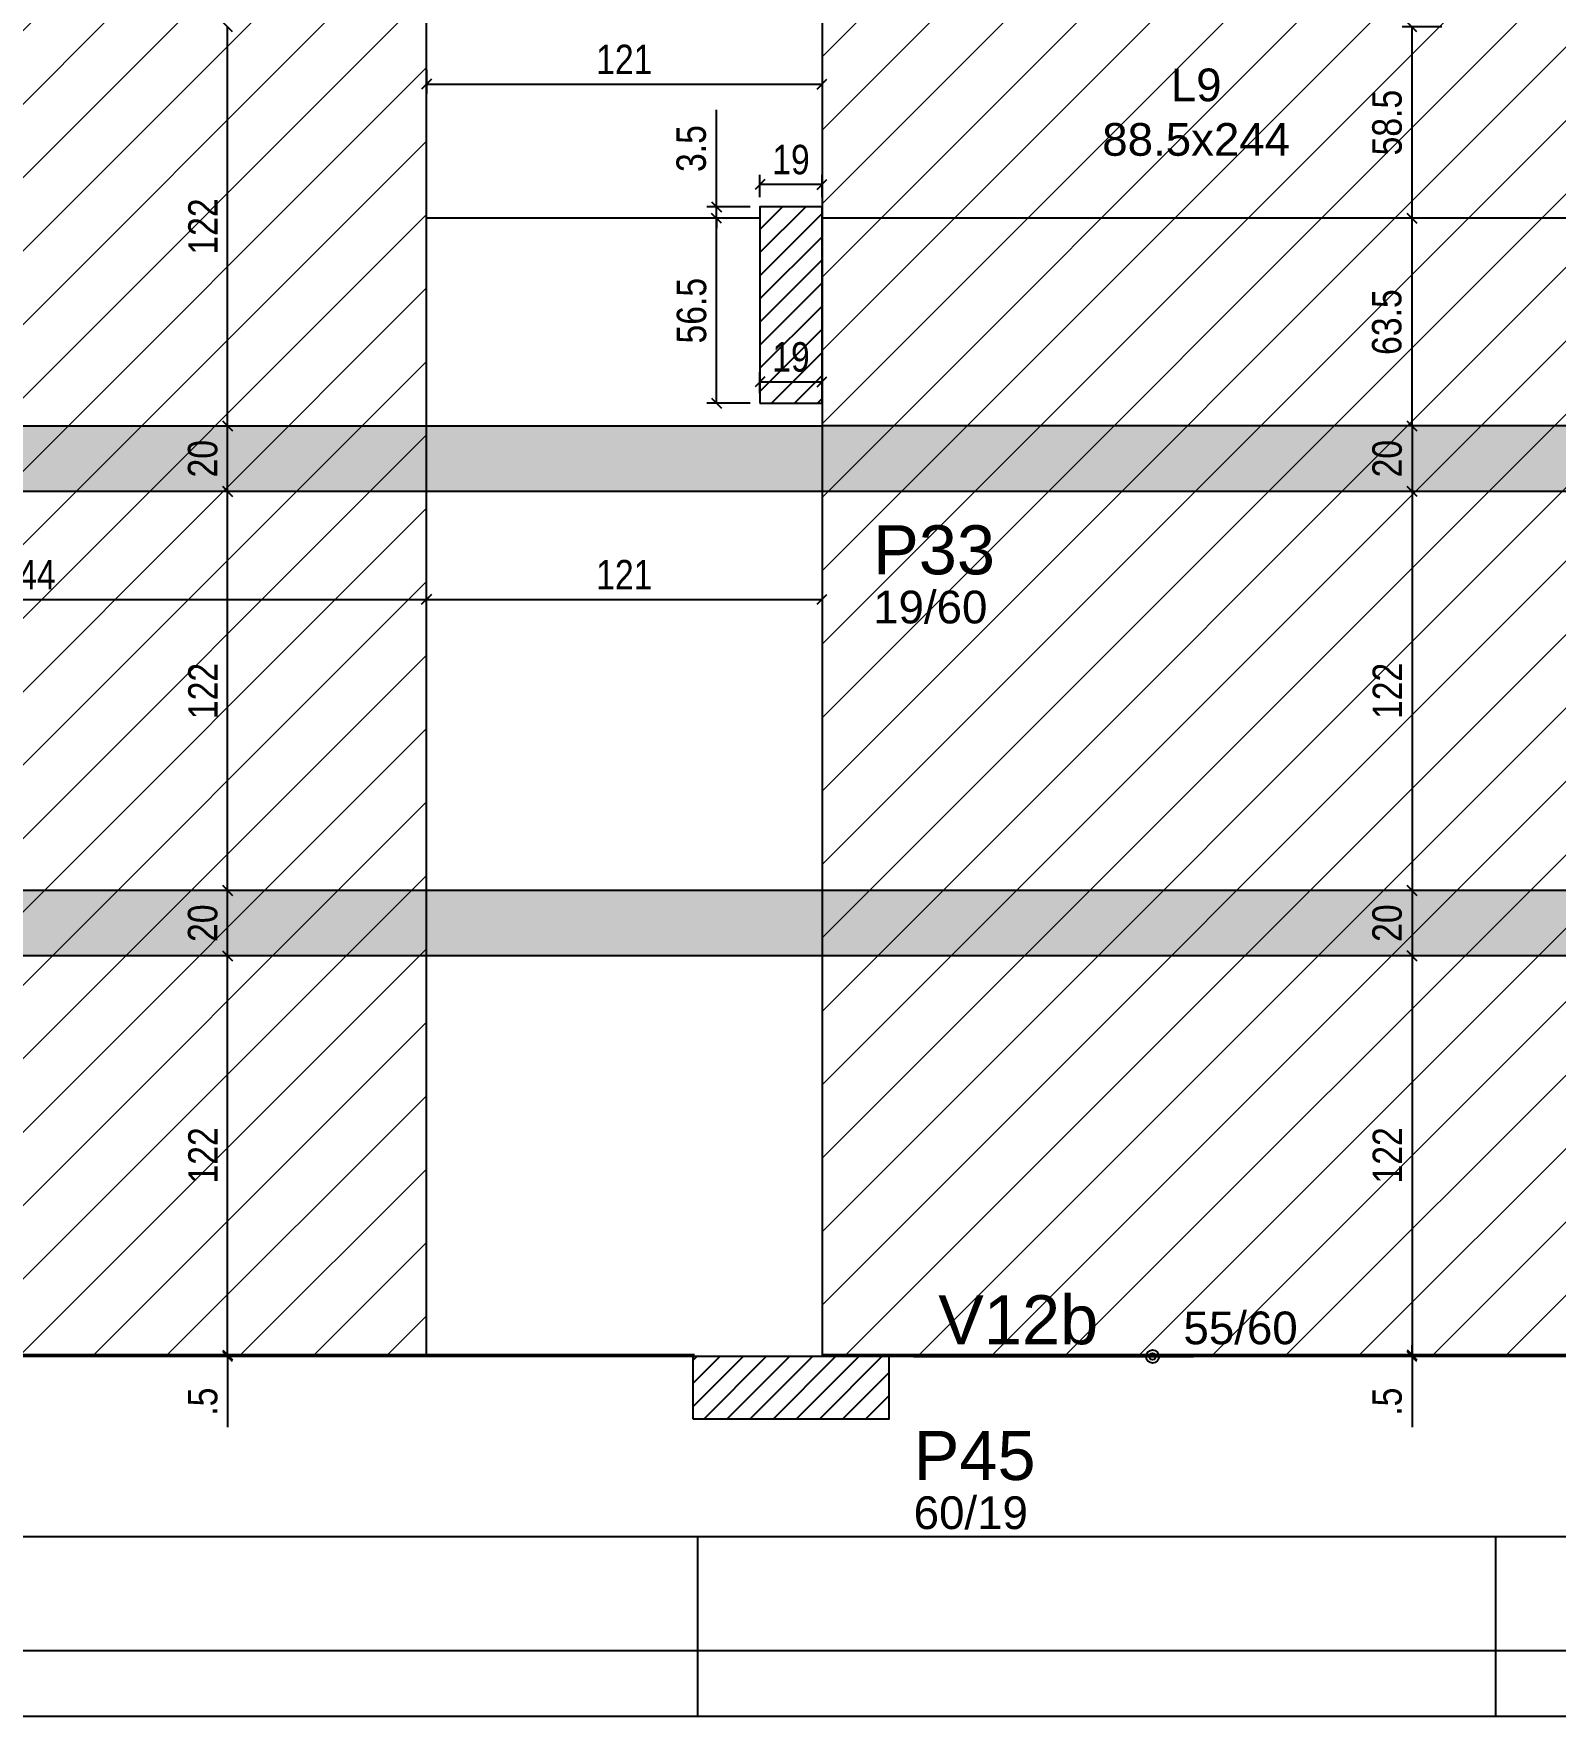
# Model space of a CAD drawing. Extents: x 2487 to 8815, y 325 to 3946.
# Drawn here: x 6057 to 6523, y 1935 to 2449 of the extents above; entities that cross this region are included whole.
import ezdxf

# ---------------------------------------------------------------- set-up
doc = ezdxf.new("R2010")
doc.units = 0
for name, color, linetype in [('1', 1, 'Continuous'), ('3', 3, 'Continuous'), ('4', 4, 'Continuous'), ('6', 6, 'Continuous'), ('AUX00', 7, 'Continuous'), ('COTA', 241, 'Continuous'), ('Painéis', 200, 'Continuous'), ('Pilares', 5, 'Continuous')]:
    doc.layers.add(name, color=color, linetype=linetype)
doc.layers.add('Hachura', color=251, linetype='Continuous', lineweight=9)
doc.layers.add('REAPROVEITAMENTO', color=251, linetype='Continuous', lineweight=9)
doc.styles.add('COTA TECNICA-50', font='techl___.ttf', dxfattribs={"height": 9})
doc.styles.get("Standard").update_dxf_attribs({"font": 'arial.ttf'})
doc.dimstyles.new('COTA PAINEL-50', dxfattribs={"dimtxt": 9, "dimasz": 3, "dimexe": 3, "dimexo": 3, "dimgap": 3, "dimtad": 1, "dimdec": 1, "dimzin": 12, "dimdsep": 46, "dimtxsty": 'COTA TECNICA-50', "dimblk1": 'OBLIQUE', "dimblk2": 'OBLIQUE', "dimsah": 1, "dimcen": 0.9, "dimclrd": 4, "dimclre": 4, "dimclrt": 240, "dimadec": 1, "dimazin": 3, "dimtfac": 1, "dimtdec": 1, "dimtmove": 0, "dimatfit": 3, "dimfxl": 1, "dimtolj": 1, "dimtzin": 12, "dimarcsym": 0})

# ---------------------------------------------------------------- blocks, each defined once
blk = doc.blocks.new('_Oblique')
at = {"color": 0, "linetype": 'ByBlock', "lineweight": -2}
blk.add_line((-0.5, -0.5), (0.5, 0.5), dxfattribs=at)
blk = doc.blocks.new('*D140')
at = {"layer": 'COTA', "color": 4, "lineweight": -2, "transparency": 16777216}
blk.add_line((6116.82, 2045.49), (6116.82, 2167.49), dxfattribs=at)
at = {"layer": 'Defpoints', "color": 0, "transparency": 16777216}
for p in [(6116.82, 2167.49), (6116.82, 2167.49), (6116.82, 2045.49)]:
    blk.add_point(p, dxfattribs=at)
at = {"layer": 'COTA', "color": 4, "lineweight": -2, "transparency": 16777216, "xscale": 3, "yscale": 3, "zscale": 3}
for p, rotation in [((6116.82, 2167.49), 90), ((6116.82, 2045.49), 270)]:
    blk.add_blockref('_Oblique', p, dxfattribs=dict(at, rotation=rotation))
at = {"layer": 'COTA', "color": 240, "transparency": 16777216, "insert": (6109.27, 2106.49), "char_height": 9, "attachment_point": 5, "rotation": 90, "style": 'COTA TECNICA-50'}
blk.add_mtext('\\A1;122', dxfattribs=at)
blk = doc.blocks.new('*D141')
at = {"layer": 'COTA', "color": 4, "lineweight": -2, "transparency": 16777216}
blk.add_line((6116.82, 2167.49), (6116.82, 2187.49), dxfattribs=at)
at = {"layer": 'Defpoints', "color": 0, "transparency": 16777216}
for p in [(6116.82, 2187.49), (6116.82, 2187.49), (6116.82, 2167.49)]:
    blk.add_point(p, dxfattribs=at)
at = {"layer": 'COTA', "color": 4, "lineweight": -2, "transparency": 16777216, "xscale": 3, "yscale": 3, "zscale": 3}
for p, rotation in [((6116.82, 2187.49), 90), ((6116.82, 2167.49), 270)]:
    blk.add_blockref('_Oblique', p, dxfattribs=dict(at, rotation=rotation))
at = {"layer": 'COTA', "color": 240, "transparency": 16777216, "insert": (6109.23, 2177.49), "char_height": 9, "attachment_point": 5, "rotation": 90, "style": 'COTA TECNICA-50'}
blk.add_mtext('\\A1;20', dxfattribs=at)
blk = doc.blocks.new('*D142')
at = {"layer": 'COTA', "color": 4, "lineweight": -2, "transparency": 16777216}
blk.add_line((6116.82, 2187.49), (6116.82, 2309.49), dxfattribs=at)
at = {"layer": 'Defpoints', "color": 0, "transparency": 16777216}
for p in [(6116.82, 2309.49), (6116.82, 2309.49), (6116.82, 2187.49)]:
    blk.add_point(p, dxfattribs=at)
at = {"layer": 'COTA', "color": 4, "lineweight": -2, "transparency": 16777216, "xscale": 3, "yscale": 3, "zscale": 3}
for p, rotation in [((6116.82, 2309.49), 90), ((6116.82, 2187.49), 270)]:
    blk.add_blockref('_Oblique', p, dxfattribs=dict(at, rotation=rotation))
at = {"layer": 'COTA', "color": 240, "transparency": 16777216, "insert": (6109.27, 2248.49), "char_height": 9, "attachment_point": 5, "rotation": 90, "style": 'COTA TECNICA-50'}
blk.add_mtext('\\A1;122', dxfattribs=at)
blk = doc.blocks.new('*D143')
at = {"layer": 'COTA', "color": 4, "lineweight": -2, "transparency": 16777216}
blk.add_line((6116.82, 2309.49), (6116.82, 2329.49), dxfattribs=at)
at = {"layer": 'Defpoints', "color": 0, "transparency": 16777216}
for p in [(6116.82, 2329.49), (6116.82, 2329.49), (6116.82, 2309.49)]:
    blk.add_point(p, dxfattribs=at)
at = {"layer": 'COTA', "color": 4, "lineweight": -2, "transparency": 16777216, "xscale": 3, "yscale": 3, "zscale": 3}
for p, rotation in [((6116.82, 2329.49), 90), ((6116.82, 2309.49), 270)]:
    blk.add_blockref('_Oblique', p, dxfattribs=dict(at, rotation=rotation))
at = {"layer": 'COTA', "color": 240, "transparency": 16777216, "insert": (6109.23, 2319.49), "char_height": 9, "attachment_point": 5, "rotation": 90, "style": 'COTA TECNICA-50'}
blk.add_mtext('\\A1;20', dxfattribs=at)
blk = doc.blocks.new('*D110')
at = {"layer": 'COTA', "color": 4, "lineweight": -2, "transparency": 16777216}
blk.add_line((6116.82, 2329.49), (6116.82, 2451.49), dxfattribs=at)
at = {"layer": 'Defpoints', "color": 0, "transparency": 16777216}
for p in [(6116.82, 2451.49), (6116.82, 2451.49), (6116.82, 2329.49)]:
    blk.add_point(p, dxfattribs=at)
at = {"layer": 'COTA', "color": 4, "lineweight": -2, "transparency": 16777216, "xscale": 3, "yscale": 3, "zscale": 3}
for p, rotation in [((6116.82, 2451.49), 90), ((6116.82, 2329.49), 270)]:
    blk.add_blockref('_Oblique', p, dxfattribs=dict(at, rotation=rotation))
at = {"layer": 'COTA', "color": 240, "transparency": 16777216, "insert": (6109.27, 2390.49), "char_height": 9, "attachment_point": 5, "rotation": 90, "style": 'COTA TECNICA-50'}
blk.add_mtext('\\A1;122', dxfattribs=at)
blk = doc.blocks.new('*D338')
at = {"layer": 'COTA', "color": 4, "lineweight": -2, "transparency": 16777216}
for p, q in [((6177.62, 2262.69), (6177.62, 2279.49)), ((5933.62, 2276.49), (6177.62, 2276.49))]:
    blk.add_line(p, q, dxfattribs=at)
at = {"layer": 'Defpoints', "color": 0, "transparency": 16777216}
for p in [(5933.62, 2276.49), (6177.62, 2276.49), (6177.62, 2259.69)]:
    blk.add_point(p, dxfattribs=at)
at = {"layer": 'COTA', "color": 4, "lineweight": -2, "transparency": 16777216, "xscale": 3, "yscale": 3, "zscale": 3, "rotation": 180}
blk.add_blockref('_Oblique', (5933.62, 2276.49), dxfattribs=at)
at = {"layer": 'COTA', "color": 4, "lineweight": -2, "transparency": 16777216, "xscale": 3, "yscale": 3, "zscale": 3}
blk.add_blockref('_Oblique', (6177.62, 2276.49), dxfattribs=at)
at = {"layer": 'COTA', "color": 240, "transparency": 16777216, "insert": (6055.62, 2284.06), "char_height": 9, "attachment_point": 5, "style": 'COTA TECNICA-50'}
blk.add_mtext('\\A1;244', dxfattribs=at)
blk = doc.blocks.new('*D116')
at = {"layer": 'COTA', "color": 4, "lineweight": -2, "transparency": 16777216}
blk.add_line((6177.62, 2276.49), (6298.61, 2276.49), dxfattribs=at)
at = {"layer": 'Defpoints', "color": 0, "transparency": 16777216}
for p in [(6177.62, 2276.49), (6298.61, 2276.49), (6298.61, 2276.49)]:
    blk.add_point(p, dxfattribs=at)
at = {"layer": 'COTA', "color": 4, "lineweight": -2, "transparency": 16777216, "xscale": 3, "yscale": 3, "zscale": 3, "rotation": 180}
blk.add_blockref('_Oblique', (6177.62, 2276.49), dxfattribs=at)
at = {"layer": 'COTA', "color": 4, "lineweight": -2, "transparency": 16777216, "xscale": 3, "yscale": 3, "zscale": 3}
blk.add_blockref('_Oblique', (6298.61, 2276.49), dxfattribs=at)
at = {"layer": 'COTA', "color": 240, "transparency": 16777216, "insert": (6238.12, 2284.05), "char_height": 9, "attachment_point": 5, "style": 'COTA TECNICA-50'}
blk.add_mtext('\\A1;121', dxfattribs=at)
blk = doc.blocks.new('*D120')
at = {"layer": 'COTA', "color": 4, "lineweight": -2, "transparency": 16777216}
for p, q in [((6177.62, 2438.36), (6177.62, 2431.03)), ((6177.62, 2434.03), (6298.61, 2434.03)), ((6298.61, 2438.36), (6298.61, 2431.03))]:
    blk.add_line(p, q, dxfattribs=at)
at = {"layer": 'Defpoints', "color": 0, "transparency": 16777216}
for p in [(6177.62, 2441.36), (6298.61, 2441.36), (6298.61, 2434.03)]:
    blk.add_point(p, dxfattribs=at)
at = {"layer": 'COTA', "color": 4, "lineweight": -2, "transparency": 16777216, "xscale": 3, "yscale": 3, "zscale": 3, "rotation": 180}
blk.add_blockref('_Oblique', (6177.62, 2434.03), dxfattribs=at)
at = {"layer": 'COTA', "color": 4, "lineweight": -2, "transparency": 16777216, "xscale": 3, "yscale": 3, "zscale": 3}
blk.add_blockref('_Oblique', (6298.61, 2434.03), dxfattribs=at)
at = {"layer": 'COTA', "color": 240, "transparency": 16777216, "insert": (6238.12, 2441.58), "char_height": 9, "attachment_point": 5, "style": 'COTA TECNICA-50'}
blk.add_mtext('\\A1;121', dxfattribs=at)
blk = doc.blocks.new('*D339')
at = {"layer": 'COTA', "color": 4, "lineweight": -2, "transparency": 16777216}
for p, q in [((6266.33, 2396.5), (6266.33, 2426.15)), ((6276.61, 2396.5), (6263.33, 2396.5)), ((6276.61, 2393.01), (6263.33, 2393.01)), ((6266.33, 2393.01), (6266.33, 2396.5)), ((6266.33, 2393.01), (6266.33, 2390.01))]:
    blk.add_line(p, q, dxfattribs=at)
at = {"layer": 'Defpoints', "color": 0, "transparency": 16777216}
for p in [(6266.33, 2396.5), (6279.61, 2396.5), (6279.61, 2393.01)]:
    blk.add_point(p, dxfattribs=at)
at = {"layer": 'COTA', "color": 4, "lineweight": -2, "transparency": 16777216, "xscale": 3, "yscale": 3, "zscale": 3}
for p, rotation in [((6266.33, 2396.5), 270), ((6266.33, 2393.01), 90)]:
    blk.add_blockref('_Oblique', p, dxfattribs=dict(at, rotation=rotation))
at = {"layer": 'COTA', "color": 240, "transparency": 16777216, "insert": (6258.64, 2414.32), "char_height": 9, "attachment_point": 5, "rotation": 90, "style": 'COTA TECNICA-50'}
blk.add_mtext('\\A1;3.5', dxfattribs=at)
blk = doc.blocks.new('*D121')
at = {"layer": 'COTA', "color": 4, "lineweight": -2, "transparency": 16777216}
for p, q in [((6279.61, 2399.5), (6279.61, 2406.33)), ((6298.61, 2403.33), (6279.61, 2403.33)), ((6298.61, 2399.5), (6298.61, 2406.33))]:
    blk.add_line(p, q, dxfattribs=at)
at = {"layer": 'Defpoints', "color": 0, "transparency": 16777216}
for p in [(6279.61, 2403.33), (6279.61, 2396.5), (6298.61, 2396.5)]:
    blk.add_point(p, dxfattribs=at)
at = {"layer": 'COTA', "color": 4, "lineweight": -2, "transparency": 16777216, "xscale": 3, "yscale": 3, "zscale": 3, "rotation": 180}
blk.add_blockref('_Oblique', (6279.61, 2403.33), dxfattribs=at)
at = {"layer": 'COTA', "color": 4, "lineweight": -2, "transparency": 16777216, "xscale": 3, "yscale": 3, "zscale": 3}
blk.add_blockref('_Oblique', (6298.61, 2403.33), dxfattribs=at)
at = {"layer": 'COTA', "color": 240, "transparency": 16777216, "insert": (6289.11, 2410.9), "char_height": 9, "attachment_point": 5, "style": 'COTA TECNICA-50'}
blk.add_mtext('\\A1;19', dxfattribs=at)
blk = doc.blocks.new('*D340')
at = {"layer": 'COTA', "color": 4, "lineweight": -2, "transparency": 16777216}
for p, q in [((6488.19, 2393.01), (6476.05, 2393.01)), ((6479.05, 2329.51), (6479.05, 2393.01)), ((6488.19, 2329.51), (6476.05, 2329.51))]:
    blk.add_line(p, q, dxfattribs=at)
at = {"layer": 'Defpoints', "color": 0, "transparency": 16777216}
for p in [(6479.05, 2393.01), (6491.19, 2393.01), (6491.19, 2329.51)]:
    blk.add_point(p, dxfattribs=at)
at = {"layer": 'COTA', "color": 4, "lineweight": -2, "transparency": 16777216, "xscale": 3, "yscale": 3, "zscale": 3}
for p, rotation in [((6479.05, 2393.01), 90), ((6479.05, 2329.51), 270)]:
    blk.add_blockref('_Oblique', p, dxfattribs=dict(at, rotation=rotation))
at = {"layer": 'COTA', "color": 240, "transparency": 16777216, "insert": (6471.35, 2361.26), "char_height": 9, "attachment_point": 5, "rotation": 90, "style": 'COTA TECNICA-50'}
blk.add_mtext('\\A1;63.5', dxfattribs=at)
blk = doc.blocks.new('*D341')
at = {"layer": 'COTA', "color": 4, "lineweight": -2, "transparency": 16777216}
for p, q in [((6488.19, 2451.51), (6476.05, 2451.51)), ((6479.05, 2393.01), (6479.05, 2451.51)), ((6488.19, 2393.01), (6476.05, 2393.01))]:
    blk.add_line(p, q, dxfattribs=at)
at = {"layer": 'Defpoints', "color": 0, "transparency": 16777216}
for p in [(6479.05, 2451.51), (6491.19, 2451.51), (6491.19, 2393.01)]:
    blk.add_point(p, dxfattribs=at)
at = {"layer": 'COTA', "color": 4, "lineweight": -2, "transparency": 16777216, "xscale": 3, "yscale": 3, "zscale": 3}
for p, rotation in [((6479.05, 2451.51), 90), ((6479.05, 2393.01), 270)]:
    blk.add_blockref('_Oblique', p, dxfattribs=dict(at, rotation=rotation))
at = {"layer": 'COTA', "color": 240, "transparency": 16777216, "insert": (6471.43, 2422.26), "char_height": 9, "attachment_point": 5, "rotation": 90, "style": 'COTA TECNICA-50'}
blk.add_mtext('\\A1;58.5', dxfattribs=at)
blk = doc.blocks.new('*D349')
at = {"layer": 'COTA', "color": 4, "lineweight": -2, "transparency": 16777216}
for p, q in [((6488.19, 2329.51), (6476.05, 2329.51)), ((6479.05, 2329.51), (6479.05, 2309.51)), ((6488.19, 2309.51), (6476.05, 2309.51))]:
    blk.add_line(p, q, dxfattribs=at)
at = {"layer": 'Defpoints', "color": 0, "transparency": 16777216}
for p in [(6491.19, 2329.51), (6479.05, 2309.51), (6491.19, 2309.51)]:
    blk.add_point(p, dxfattribs=at)
at = {"layer": 'COTA', "color": 4, "lineweight": -2, "transparency": 16777216, "xscale": 3, "yscale": 3, "zscale": 3}
for p, rotation in [((6479.05, 2329.51), 90), ((6479.05, 2309.51), 270)]:
    blk.add_blockref('_Oblique', p, dxfattribs=dict(at, rotation=rotation))
at = {"layer": 'COTA', "color": 240, "transparency": 16777216, "insert": (6471.46, 2319.51), "char_height": 9, "attachment_point": 5, "rotation": 90, "style": 'COTA TECNICA-50'}
blk.add_mtext('\\A1;20', dxfattribs=at)
blk = doc.blocks.new('*D350')
at = {"layer": 'COTA', "color": 4, "lineweight": -2, "transparency": 16777216}
for p, q in [((6488.19, 2309.51), (6476.05, 2309.51)), ((6479.05, 2309.51), (6479.05, 2187.51))]:
    blk.add_line(p, q, dxfattribs=at)
at = {"layer": 'Defpoints', "color": 0, "transparency": 16777216}
for p in [(6491.19, 2309.51), (6479.05, 2187.51), (6479.05, 2187.51)]:
    blk.add_point(p, dxfattribs=at)
at = {"layer": 'COTA', "color": 4, "lineweight": -2, "transparency": 16777216, "xscale": 3, "yscale": 3, "zscale": 3}
for p, rotation in [((6479.05, 2309.51), 90), ((6479.05, 2187.51), 270)]:
    blk.add_blockref('_Oblique', p, dxfattribs=dict(at, rotation=rotation))
at = {"layer": 'COTA', "color": 240, "transparency": 16777216, "insert": (6471.49, 2248.51), "char_height": 9, "attachment_point": 5, "rotation": 90, "style": 'COTA TECNICA-50'}
blk.add_mtext('\\A1;122', dxfattribs=at)
blk = doc.blocks.new('*D351')
at = {"layer": 'COTA', "color": 4, "lineweight": -2, "transparency": 16777216}
blk.add_line((6479.05, 2187.51), (6479.05, 2167.51), dxfattribs=at)
at = {"layer": 'Defpoints', "color": 0, "transparency": 16777216}
for p in [(6479.05, 2187.51), (6479.05, 2167.51), (6479.05, 2167.51)]:
    blk.add_point(p, dxfattribs=at)
at = {"layer": 'COTA', "color": 4, "lineweight": -2, "transparency": 16777216, "xscale": 3, "yscale": 3, "zscale": 3}
for p, rotation in [((6479.05, 2187.51), 90), ((6479.05, 2167.51), 270)]:
    blk.add_blockref('_Oblique', p, dxfattribs=dict(at, rotation=rotation))
at = {"layer": 'COTA', "color": 240, "transparency": 16777216, "insert": (6471.46, 2177.51), "char_height": 9, "attachment_point": 5, "rotation": 90, "style": 'COTA TECNICA-50'}
blk.add_mtext('\\A1;20', dxfattribs=at)
blk = doc.blocks.new('*D352')
at = {"layer": 'COTA', "color": 4, "lineweight": -2, "transparency": 16777216}
blk.add_line((6479.05, 2167.51), (6479.05, 2045.51), dxfattribs=at)
at = {"layer": 'Defpoints', "color": 0, "transparency": 16777216}
for p in [(6479.05, 2167.51), (6479.05, 2045.51), (6479.05, 2045.51)]:
    blk.add_point(p, dxfattribs=at)
at = {"layer": 'COTA', "color": 4, "lineweight": -2, "transparency": 16777216, "xscale": 3, "yscale": 3, "zscale": 3}
for p, rotation in [((6479.05, 2167.51), 90), ((6479.05, 2045.51), 270)]:
    blk.add_blockref('_Oblique', p, dxfattribs=dict(at, rotation=rotation))
at = {"layer": 'COTA', "color": 240, "transparency": 16777216, "insert": (6471.49, 2106.51), "char_height": 9, "attachment_point": 5, "rotation": 90, "style": 'COTA TECNICA-50'}
blk.add_mtext('\\A1;122', dxfattribs=at)
blk = doc.blocks.new('*D353')
at = {"layer": 'COTA', "color": 4, "lineweight": -2, "transparency": 16777216}
for p, q in [((6479.05, 2045.51), (6479.05, 2048.51)), ((6479.05, 2045.51), (6479.05, 2045.01)), ((6479.05, 2045.01), (6479.05, 2023.42))]:
    blk.add_line(p, q, dxfattribs=at)
at = {"layer": 'Defpoints', "color": 0, "transparency": 16777216}
for p in [(6479.05, 2045.51), (6479.05, 2045.01), (6479.05, 2045.01)]:
    blk.add_point(p, dxfattribs=at)
at = {"layer": 'COTA', "color": 4, "lineweight": -2, "transparency": 16777216, "xscale": 3, "yscale": 3, "zscale": 3}
for p, rotation in [((6479.05, 2045.51), 270), ((6479.05, 2045.01), 90)]:
    blk.add_blockref('_Oblique', p, dxfattribs=dict(at, rotation=rotation))
at = {"layer": 'COTA', "color": 240, "transparency": 16777216, "insert": (6471.45, 2031.21), "char_height": 9, "attachment_point": 5, "rotation": 90, "style": 'COTA TECNICA-50'}
blk.add_mtext('\\A1;.5', dxfattribs=at)
blk = doc.blocks.new('*D124')
at = {"layer": 'COTA', "color": 4, "lineweight": -2, "transparency": 16777216}
for p, q in [((6116.82, 2045.49), (6116.82, 2048.49)), ((6116.82, 2045.49), (6116.82, 2045.01)), ((6116.82, 2045.01), (6116.82, 2023.42))]:
    blk.add_line(p, q, dxfattribs=at)
at = {"layer": 'Defpoints', "color": 0, "transparency": 16777216}
for p in [(6116.82, 2045.49), (6116.82, 2045.01), (6116.82, 2045.01)]:
    blk.add_point(p, dxfattribs=at)
at = {"layer": 'COTA', "color": 4, "lineweight": -2, "transparency": 16777216, "xscale": 3, "yscale": 3, "zscale": 3}
for p, rotation in [((6116.82, 2045.49), 270), ((6116.82, 2045.01), 90)]:
    blk.add_blockref('_Oblique', p, dxfattribs=dict(at, rotation=rotation))
at = {"layer": 'COTA', "color": 240, "transparency": 16777216, "insert": (6109.23, 2031.21), "char_height": 9, "attachment_point": 5, "rotation": 90, "style": 'COTA TECNICA-50'}
blk.add_mtext('\\A1;.5', dxfattribs=at)
blk = doc.blocks.new('*D269')
at = {"layer": 'COTA', "color": 4, "lineweight": -2, "transparency": 16777216}
for p, q in [((6276.61, 2393.01), (6263.33, 2393.01)), ((6266.33, 2336.5), (6266.33, 2393.01)), ((6276.61, 2336.5), (6263.33, 2336.5))]:
    blk.add_line(p, q, dxfattribs=at)
at = {"layer": 'Defpoints', "color": 0, "transparency": 16777216}
for p in [(6266.33, 2393.01), (6279.61, 2393.01), (6279.61, 2336.5)]:
    blk.add_point(p, dxfattribs=at)
at = {"layer": 'COTA', "color": 4, "lineweight": -2, "transparency": 16777216, "xscale": 3, "yscale": 3, "zscale": 3}
for p, rotation in [((6266.33, 2393.01), 90), ((6266.33, 2336.5), 270)]:
    blk.add_blockref('_Oblique', p, dxfattribs=dict(at, rotation=rotation))
at = {"layer": 'COTA', "color": 240, "transparency": 16777216, "insert": (6258.74, 2364.75), "char_height": 9, "attachment_point": 5, "rotation": 90, "style": 'COTA TECNICA-50'}
blk.add_mtext('\\A1;56.5', dxfattribs=at)
blk = doc.blocks.new('*D270')
at = {"layer": 'COTA', "color": 4, "lineweight": -2, "transparency": 16777216}
for p, q in [((6279.61, 2339.5), (6279.61, 2345.99)), ((6298.61, 2339.5), (6298.61, 2345.99)), ((6279.61, 2342.99), (6298.61, 2342.99))]:
    blk.add_line(p, q, dxfattribs=at)
at = {"layer": 'Defpoints', "color": 0, "transparency": 16777216}
for p in [(6298.61, 2342.99), (6279.61, 2336.5), (6298.61, 2336.5)]:
    blk.add_point(p, dxfattribs=at)
at = {"layer": 'COTA', "color": 4, "lineweight": -2, "transparency": 16777216, "xscale": 3, "yscale": 3, "zscale": 3, "rotation": 180}
blk.add_blockref('_Oblique', (6279.61, 2342.99), dxfattribs=at)
at = {"layer": 'COTA', "color": 4, "lineweight": -2, "transparency": 16777216, "xscale": 3, "yscale": 3, "zscale": 3}
blk.add_blockref('_Oblique', (6298.61, 2342.99), dxfattribs=at)
at = {"layer": 'COTA', "color": 240, "transparency": 16777216, "insert": (6289.11, 2350.57), "char_height": 9, "attachment_point": 5, "style": 'COTA TECNICA-50'}
blk.add_mtext('\\A1;19', dxfattribs=at)

msp = doc.modelspace()

# ---------------------------------------------------------------- hatches: boundary and pattern name
at = {"layer": 'Hachura', "linetype": 'ByBlock'}
h = msp.add_hatch(color=256, dxfattribs=at)
h.dxf.hatch_style = 1
h.paths.add_polyline_path([(6298.61, 2309.46), (6298.61, 2329.49), (5812.12, 2329.49), (5812.12, 2309.46)])
h = msp.add_hatch(color=256, dxfattribs=at)
h.dxf.hatch_style = 1
h.paths.add_polyline_path([(6725.61, 2309.48), (6725.61, 2329.51), (6298.61, 2329.51), (6298.61, 2309.48)])
h = msp.add_hatch(color=256, dxfattribs=at)
h.dxf.hatch_style = 1
h.paths.add_polyline_path([(6298.61, 2167.46), (6298.61, 2187.49), (5812.12, 2187.49), (5812.12, 2167.46)])
h = msp.add_hatch(color=256, dxfattribs=at)
h.dxf.hatch_style = 1
h.paths.add_polyline_path([(6725.61, 2167.48), (6725.61, 2187.51), (6298.61, 2187.51), (6298.61, 2167.48)])
at = {"layer": 'REAPROVEITAMENTO', "linetype": 'ByBlock'}
h = msp.add_hatch(dxfattribs=at)
h.set_pattern_fill('ANSI31', color=256, scale=5, style=2)
h.set_pattern_definition([(45, (1186.486, -778.467), (-11.22532, 11.22532), [])])
h.paths.add_polyline_path([(6177.62, 2667.99), (5933.62, 2667.99), (5933.62, 2860), (5812.12, 2860), (5812.12, 2045.49), (6177.62, 2045.49)])
h = msp.add_hatch(dxfattribs=at)
h.set_pattern_fill('ANSI31', color=256, scale=5, style=2)
h.set_pattern_definition([(45, (656.697, -617.715), (-11.22532, 11.22532), [])])
h.paths.add_polyline_path([(6298.61, 2451.51), (6725.61, 2451.51), (6725.61, 2810.01), (6298.61, 2810.01)])
h.paths.add_polyline_path([(6725.61, 2451.51), (6298.61, 2451.51), (6298.61, 2045.51), (6725.61, 2045.51)])

# ---------------------------------------------------------------- linework, layer by layer
at = {"layer": '1', "color": 8, "linetype": 'Continuous'}
for p, q in [((6279.61, 2382.5), (6293.61, 2396.5)), ((6279.61, 2389.58), (6286.54, 2396.5)), ((6279.61, 2375.43), (6298.61, 2394.43)), ((6298.61, 2396.5), (6298.61, 2396.5)), ((6298.61, 2396.5), (6298.61, 2396.5)), ((6298.61, 2396.5), (6298.61, 2396.5)), ((6279.61, 2368.36), (6298.61, 2387.36)), ((6279.61, 2361.29), (6298.61, 2380.29)), ((6279.61, 2354.22), (6298.61, 2373.22)), ((6289.11, 2366.5), (6289.11, 2366.5)), ((6279.61, 2347.15), (6298.61, 2366.15)), ((6279.61, 2340.08), (6298.61, 2359.08)), ((6283.11, 2336.5), (6298.61, 2352.01)), ((6290.18, 2336.5), (6298.61, 2344.94)), ((6297.25, 2336.5), (6298.61, 2337.86)), ((6298.61, 2336.5), (6298.61, 2336.5)), ((6298.61, 2336.5), (6298.61, 2336.5)), ((6259.12, 2029.67), (6274.46, 2045.01)), ((6259.12, 2036.74), (6267.39, 2045.01)), ((6259.12, 2043.81), (6260.31, 2045.01)), ((6262.53, 2026.01), (6281.53, 2045.01)), ((6269.6, 2026.01), (6288.6, 2045.01)), ((6276.67, 2026.01), (6295.67, 2045.01)), ((6283.74, 2026.01), (6302.74, 2045.01)), ((6290.81, 2026.01), (6309.81, 2045.01)), ((6297.88, 2026.01), (6316.88, 2045.01)), ((6319.12, 2045.01), (6319.12, 2045.01)), ((6304.95, 2026.01), (6319.12, 2040.17)), ((6289.12, 2035.51), (6289.12, 2035.51)), ((6312.03, 2026.01), (6319.12, 2033.1)), ((6259.12, 2026.01), (6259.12, 2026.01)), ((6319.12, 2026.01), (6319.12, 2026.01))]:
    msp.add_line(p, q, dxfattribs=at)
at = {"layer": '1', "linetype": 'Continuous'}
for p, q in [((6326.62, 2045.01), (6412.19, 2045.01)), ((6259.12, 1990.01), (6259.12, 1990.01)), ((6319.12, 1990.01), (6319.12, 1990.01))]:
    msp.add_line(p, q, dxfattribs=at)
at = {"layer": '1', "color": 3, "linetype": 'Continuous'}
msp.add_line((7988.13, 1955.01), (5792.62, 1955.01), dxfattribs=at)
for points in [[(6259.12, 2045.01), (5811.62, 2045.01)], [(6756.12, 2045.01), (6319.12, 2045.01)], [(5811.62, 1990.01), (7953.12, 1990.01)]]:
    msp.add_lwpolyline(points, dxfattribs=at)
at = {"layer": '1', "linetype": 'Continuous'}
for radius in [2, 1]:
    msp.add_circle((6399.69, 2045.01), radius, dxfattribs=at)
at = {"layer": 'Painéis'}
for p, q in [((6177.62, 2045.49), (6177.62, 2860)), ((6298.61, 2860), (6298.61, 2045.01)), ((6279.61, 2393.01), (6177.62, 2393.01)), ((6725.61, 2393.01), (6298.61, 2393.01)), ((6298.61, 2329.49), (5812.12, 2329.49)), ((6725.61, 2329.51), (6298.61, 2329.51)), ((6298.61, 2309.49), (5812.12, 2309.49)), ((6725.61, 2309.51), (6298.61, 2309.51)), ((6298.61, 2187.49), (5812.12, 2187.49)), ((6725.61, 2187.51), (6298.61, 2187.51)), ((6298.61, 2167.49), (5812.12, 2167.49)), ((6725.61, 2167.51), (6298.61, 2167.51)), ((6259.62, 2045.49), (5812.12, 2045.49)), ((6725.61, 2045.51), (6298.61, 2045.51)), ((6260.62, 1935), (6260.62, 1990)), ((6504.62, 1935), (6504.62, 1990)), ((8008.13, 1935), (5772.62, 1935))]:
    msp.add_line(p, q, dxfattribs=at)
at = {"layer": 'Pilares', "linetype": 'Continuous'}
for points in [[(6279.61, 2336.5), (6298.61, 2336.5), (6298.61, 2396.5), (6279.61, 2396.5), (6279.61, 2336.5)], [(6259.12, 2026.01), (6319.12, 2026.01), (6319.12, 2045.01), (6259.12, 2045.01), (6259.12, 2026.01)]]:
    msp.add_lwpolyline(points, dxfattribs=at)

# ---------------------------------------------------------------- texts
at = {"layer": '3', "color": 2, "linetype": 'Continuous'}
for s, p in [('19/60', (6314.22, 2269.15)), ('55/60', (6409.12, 2048.76)), ('60/19', (6326.62, 1992.26))]:
    msp.add_text(s, height=10, dxfattribs=at).set_placement(p)
at = {"layer": '4', "linetype": 'Continuous'}
msp.add_text('V12b', height=15, dxfattribs=at).set_placement((6334.12, 2048.76))
at = {"layer": '6', "color": 4, "linetype": 'Continuous'}
for s, p in [('P33', (6314.22, 2284.15)), ('P45', (6326.62, 2007.26))]:
    msp.add_text(s, height=15, dxfattribs=at).set_placement(p)
at = {"layer": 'AUX00', "insert": (6370.23, 2438.79), "char_height": 10, "attachment_point": 1}
msp.add_mtext_dynamic_manual_height_columns('\\A1;\\pxqc;L9^J88.5x244', width=85.5945, gutter_width=12.5, heights=[52.58], dxfattribs=at)

# ---------------------------------------------------------------- dimensions: what is measured, and where the dimension line sits
at = {"layer": 'COTA'}
for base, p1, p2, picture, middle in [((6116.82, 2451.49), (6116.82, 2329.49), (6116.82, 2451.49), '*D110', (6109.27, 2390.49)), ((6479.05, 2451.51), (6491.19, 2393.01), (6491.19, 2451.51), '*D341', (6471.43, 2422.26)), ((6266.33, 2396.5), (6279.61, 2393.01), (6279.61, 2396.5), '*D339', (6258.64, 2414.32)), ((6266.33, 2393.01), (6279.61, 2336.5), (6279.61, 2393.01), '*D269', (6258.74, 2364.75)), ((6479.05, 2393.01), (6491.19, 2329.51), (6491.19, 2393.01), '*D340', (6471.35, 2361.26)), ((6116.82, 2329.49), (6116.82, 2309.49), (6116.82, 2329.49), '*D143', (6109.23, 2319.49)), ((6479.05, 2309.51), (6491.19, 2329.51), (6491.19, 2309.51), '*D349', (6471.46, 2319.51)), ((6116.82, 2309.49), (6116.82, 2187.49), (6116.82, 2309.49), '*D142', (6109.27, 2248.49)), ((6116.82, 2187.49), (6116.82, 2167.49), (6116.82, 2187.49), '*D141', (6109.23, 2177.49)), ((6116.82, 2167.49), (6116.82, 2045.49), (6116.82, 2167.49), '*D140', (6109.27, 2106.49)), ((6116.82, 2045.01), (6116.82, 2045.49), (6116.82, 2045.01), '*D124', (6109.23, 2031.21)), ((6479.05, 2045.01), (6479.05, 2045.51), (6479.05, 2045.01), '*D353', (6471.45, 2031.21))]:
    dim = msp.add_linear_dim(base=base, p1=p1, p2=p2, angle=90, dimstyle='COTA PAINEL-50', dxfattribs=at)
    dim.commit()
    dim.dimension.update_dxf_attribs({"geometry": picture, "text_midpoint": middle})
for base, p1, p2, picture, middle in [((6298.61, 2434.03), (6177.62, 2441.36), (6298.61, 2441.36), '*D120', (6238.12, 2441.58)), ((6279.61, 2403.33), (6298.61, 2396.5), (6279.61, 2396.5), '*D121', (6289.11, 2410.9)), ((6298.61, 2342.99), (6279.61, 2336.5), (6298.61, 2336.5), '*D270', (6289.11, 2350.57))]:
    dim = msp.add_linear_dim(base=base, p1=p1, p2=p2, dimstyle='COTA PAINEL-50', dxfattribs=at)
    dim.commit()
    dim.dimension.update_dxf_attribs({"geometry": picture, "text_midpoint": middle})
for base, p1, p2, picture, middle in [((6479.05, 2187.51), (6491.19, 2309.51), (6479.05, 2187.51), '*D350', (6471.49, 2248.51)), ((6479.05, 2167.51), (6479.05, 2187.51), (6479.05, 2167.51), '*D351', (6471.46, 2177.51)), ((6479.05, 2045.51), (6479.05, 2167.51), (6479.05, 2045.51), '*D352', (6471.49, 2106.51))]:
    dim = msp.add_linear_dim(base=base, p1=p1, p2=p2, angle=90, dimstyle='COTA PAINEL-50', override={"dimtmove": 1}, dxfattribs=at)
    dim.commit()
    dim.dimension.update_dxf_attribs({"geometry": picture, "text_midpoint": middle})
for base, p1, p2, picture, middle in [((6177.62, 2276.49), (5933.62, 2276.49), (6177.62, 2259.69), '*D338', (6055.62, 2284.06)), ((6298.61, 2276.49), (6177.62, 2276.49), (6298.61, 2276.49), '*D116', (6238.12, 2284.05))]:
    dim = msp.add_linear_dim(base=base, p1=p1, p2=p2, dimstyle='COTA PAINEL-50', override={"dimtmove": 1}, dxfattribs=at)
    dim.commit()
    dim.dimension.update_dxf_attribs({"geometry": picture, "text_midpoint": middle})

doc.saveas('drawing.dxf')
